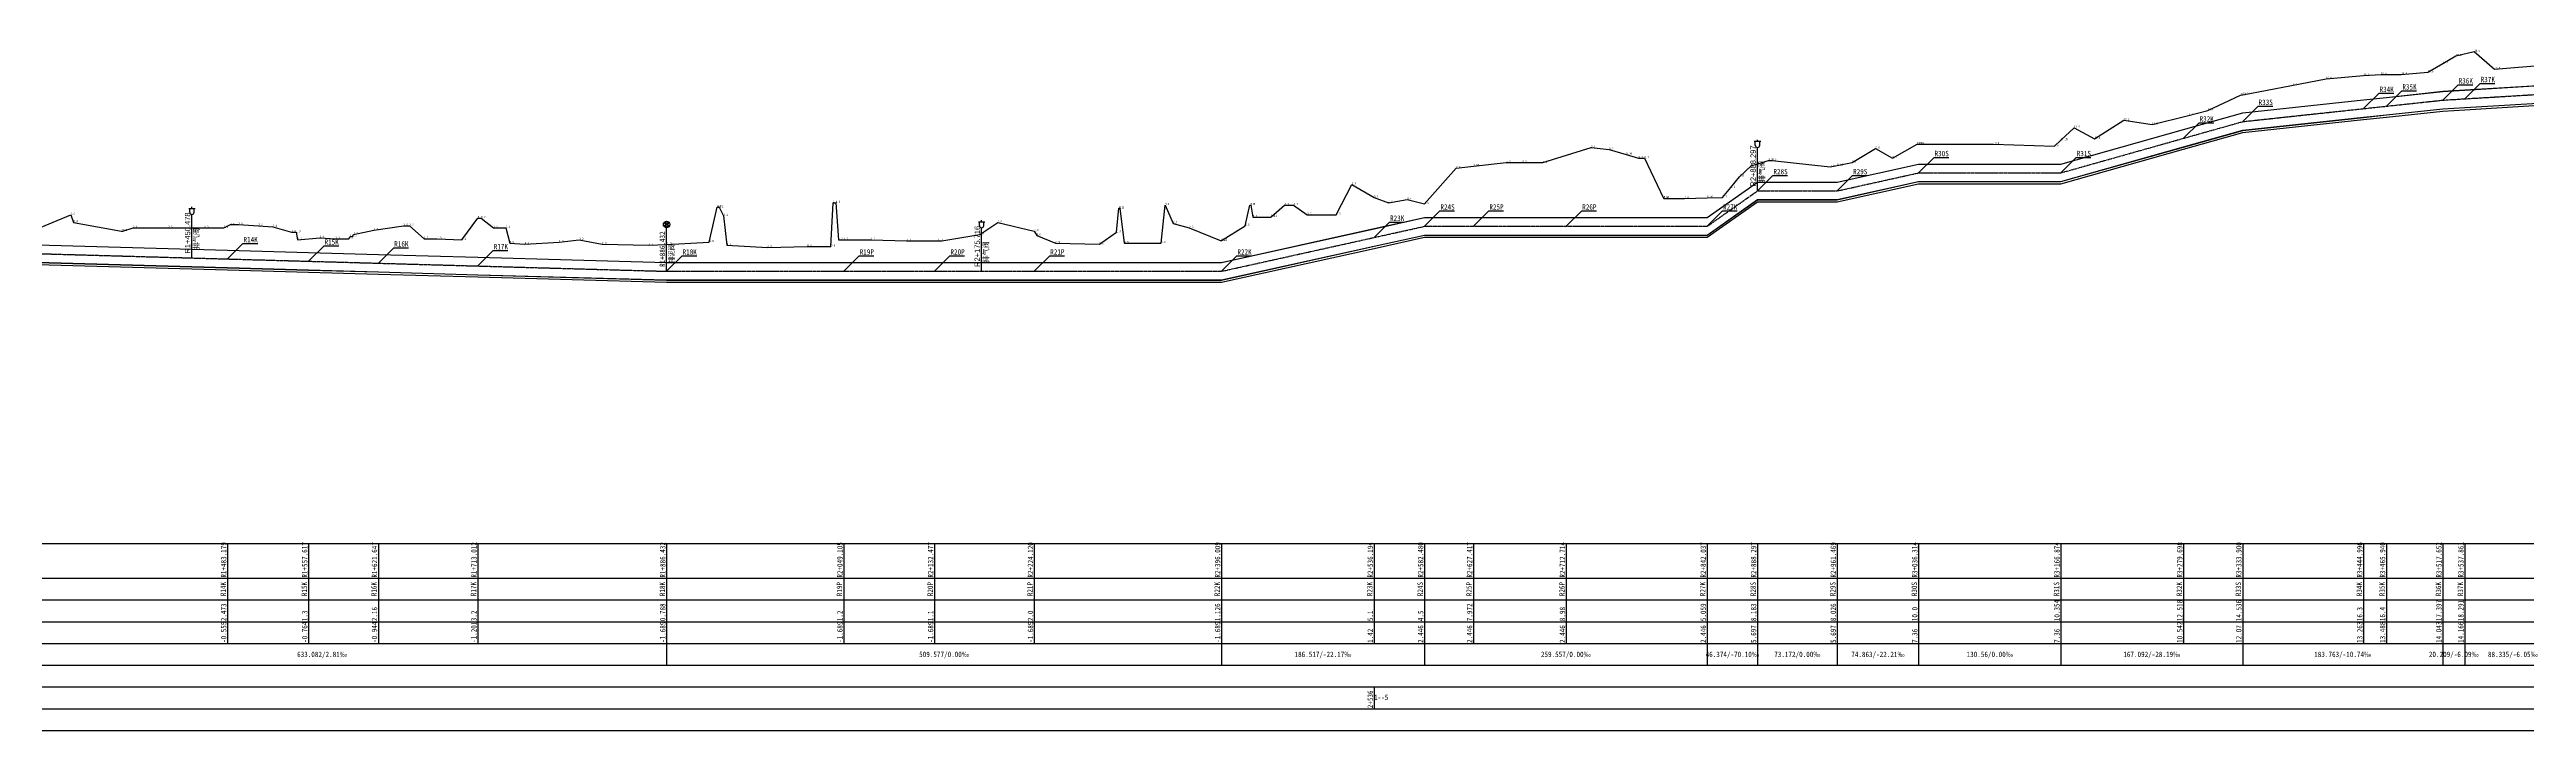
# Model space of a CAD drawing. Extents: x 525858 to 564773, y 2370984 to 2400075.
# Drawn here: x 552240 to 554515, y 2388779 to 2389405 of the extents above; entities that cross this region are included whole.
import ezdxf
from ezdxf.enums import TextEntityAlignment as Align

# ---------------------------------------------------------------- set-up
doc = ezdxf.new("R2010")
doc.units = 0
doc.linetypes.add('CENTER', pattern=[2, 1.25, -0.25, 0.25, -0.25])
for name, color, linetype in [('pipe', 3, 'CONTINUOUS'), ('pipe_cen', 1, 'CENTER'), ('tab', 9, 'CONTINUOUS'), ('地形剖面', 4, 'CONTINUOUS'), ('纵面管线标注', 3, 'CONTINUOUS'), ('附属设施', 2, 'CONTINUOUS')]:
    doc.layers.add(name, color=color, linetype=linetype)
doc.styles.add('HT', font='simhei.ttf', dxfattribs={"width": 0.8})
doc.styles.add('SIMP1', font='simp1.shx', dxfattribs={"width": 0.8, "bigfont": 'hz.shx'})

# ---------------------------------------------------------------- blocks, each defined once
blk = doc.blocks.new('qin排气阀va')
at = {"layer": '附属设施', "linetype": 'Continuous', "lineweight": -3}
for points in [[(-1.5, 22.8), (1.5, 22.8)], [(-1, 21), (-1, 22.8)], [(0, 22.8), (0, 23.55)], [(1, 21), (1, 22.8)], [(0, 0), (0, 20)]]:
    blk.add_lwpolyline(points, dxfattribs=at)
blk.add_arc((0, 21), 1, 180, 0, dxfattribs=at)
at = {"layer": '附属设施', "linetype": 'Continuous', "lineweight": -3, "style": 'SIMP1'}
blk.add_attdef('ZH', text='', height=2.5, rotation=90, dxfattribs=at).set_placement((0, 2), align=Align.BOTTOM_LEFT)
blk.add_attdef('名称', text='', height=2.5, rotation=90, dxfattribs=at).set_placement((1, 4), align=Align.TOP_LEFT)
blk = doc.blocks.new('qin排泥阀vmud')
at = {"layer": '附属设施', "lineweight": -3}
for points in [[(-1.29, 22.2652), (1.29, 22.2652), (-1.29, 20.7348), (1.29, 20.7348), (-1.29, 22.2652)], [(0, 0), (0, 20)]]:
    blk.add_lwpolyline(points, dxfattribs=at)
blk.add_circle((0, 21.5), 1.5, dxfattribs=at)
at = {"layer": '附属设施', "lineweight": -3, "style": 'HT'}
blk.add_attdef('ZH', text='', height=2.5, rotation=89.9999985, dxfattribs=at).set_placement((0, 2), align=Align.BOTTOM_LEFT)
blk.add_attdef('名称', text='', height=2.5, rotation=89.9999985, dxfattribs=at).set_placement((1, 4), align=Align.TOP_LEFT)

msp = doc.modelspace()

# ---------------------------------------------------------------- linework, layer by layer
at = {"layer": 'pipe', "lineweight": -3}
for points in [[(552174.031028, 2389227.23342), (552403.857028, 2389220.77342), (552478.295028, 2389218.68342), (552542.325028, 2389216.88342), (552633.690028, 2389214.31342), (552807.110028, 2389209.43342), (552969.783028, 2389209.43342), (553053.155028, 2389209.43342), (553144.798028, 2389209.43342), (553316.687028, 2389209.43342), (553456.872028, 2389240.52342), (553503.158028, 2389250.78342), (553548.095028, 2389250.78342), (553633.392028, 2389250.78342), (553762.715028, 2389250.78342), (553808.975028, 2389283.29342), (553882.147028, 2389283.29342), (553956.992028, 2389299.92342), (554087.552028, 2389299.92342), (554200.376028, 2389331.74342), (554254.578028, 2389347.02342), (554365.674028, 2389358.95342), (554386.618028, 2389361.20342), (554438.330028, 2389366.75342), (554458.539028, 2389367.98342), (554546.872028, 2389373.32342)], [(552174.031028, 2389227.13342), (552403.857028, 2389220.67342), (552478.295028, 2389218.58342), (552542.325028, 2389216.78342), (552633.690028, 2389214.21342), (552807.110028, 2389209.33342), (552969.783028, 2389209.33342), (553053.155028, 2389209.33342), (553144.798028, 2389209.33342), (553316.687028, 2389209.33342), (553456.872028, 2389240.42342), (553503.158028, 2389250.68342), (553548.095028, 2389250.68342), (553633.392028, 2389250.68342), (553762.715028, 2389250.68342), (553808.975028, 2389283.19342), (553882.147028, 2389283.19342), (553956.992028, 2389299.82342), (554087.552028, 2389299.82342), (554200.376028, 2389331.64342), (554254.578028, 2389346.92342), (554365.674028, 2389358.85342), (554386.618028, 2389361.10342), (554438.330028, 2389366.65342), (554458.539028, 2389367.88342), (554546.872028, 2389373.22342)], [(552174.031028, 2389211.13342), (552403.857028, 2389204.67342), (552478.295028, 2389202.58342), (552542.325028, 2389200.78342), (552633.690028, 2389198.21342), (552807.110028, 2389193.33342), (552969.783028, 2389193.33342), (553053.155028, 2389193.33342), (553144.798028, 2389193.33342), (553316.687028, 2389193.33342), (553456.872028, 2389224.42342), (553503.158028, 2389234.68342), (553548.095028, 2389234.68342), (553633.392028, 2389234.68342), (553762.715028, 2389234.68342), (553808.975028, 2389267.19342), (553882.147028, 2389267.19342), (553956.992028, 2389283.82342), (554087.552028, 2389283.82342), (554200.376028, 2389315.64342), (554254.578028, 2389330.92342), (554365.674028, 2389342.85342), (554386.618028, 2389345.10342), (554438.330028, 2389350.65342), (554458.539028, 2389351.88342), (554546.872028, 2389357.22342)], [(552174.031028, 2389211.03342), (552403.857028, 2389204.57342), (552478.295028, 2389202.48342), (552542.325028, 2389200.68342), (552633.690028, 2389198.11342), (552807.110028, 2389193.23342), (552969.783028, 2389193.23342), (553053.155028, 2389193.23342), (553144.798028, 2389193.23342), (553316.687028, 2389193.23342), (553456.872028, 2389224.32342), (553503.158028, 2389234.58342), (553548.095028, 2389234.58342), (553633.392028, 2389234.58342), (553762.715028, 2389234.58342), (553808.975028, 2389267.09342), (553882.147028, 2389267.09342), (553956.992028, 2389283.72342), (554087.552028, 2389283.72342), (554200.376028, 2389315.54342), (554254.578028, 2389330.82342), (554365.674028, 2389342.75342), (554386.618028, 2389345.00342), (554438.330028, 2389350.55342), (554458.539028, 2389351.78342), (554546.872028, 2389357.12342)], [(552174.031028, 2389209.03342), (552403.857028, 2389202.57342), (552478.295028, 2389200.48342), (552542.325028, 2389198.68342), (552633.690028, 2389196.11342), (552807.110028, 2389191.23342), (552969.783028, 2389191.23342), (553053.155028, 2389191.23342), (553144.798028, 2389191.23342), (553316.687028, 2389191.23342), (553456.872028, 2389222.32342), (553503.158028, 2389232.58342), (553548.095028, 2389232.58342), (553633.392028, 2389232.58342), (553762.715028, 2389232.58342), (553808.975028, 2389265.09342), (553882.147028, 2389265.09342), (553956.992028, 2389281.72342), (554087.552028, 2389281.72342), (554200.376028, 2389313.54342), (554254.578028, 2389328.82342), (554365.674028, 2389340.75342), (554386.618028, 2389343.00342), (554438.330028, 2389348.55342), (554458.539028, 2389349.78342), (554546.872028, 2389355.12342)]]:
    msp.add_lwpolyline(points, dxfattribs=at)
at = {"layer": 'pipe_cen', "lineweight": -3}
msp.add_lwpolyline([(550920.678028, 2389234.86342), (551066.099028, 2389234.86342), (551306.060028, 2389226.76342), (551540.696028, 2389226.76342), (552174.031028, 2389219.13342), (552807.110028, 2389201.33342), (553316.687028, 2389201.33342), (553503.158028, 2389242.68342), (553762.715028, 2389242.68342), (553808.975028, 2389275.19342), (553882.147028, 2389275.19342), (553956.992028, 2389291.82342), (554087.552028, 2389291.82342), (554254.578028, 2389338.92342), (554438.330028, 2389358.65342), (554458.539028, 2389359.88342), (554546.872028, 2389365.22342)], dxfattribs=at)
at = {"layer": 'tab', "lineweight": -3}
for points in [[(550858.678028, 2388951.23342), (563566.812028, 2388951.23342)], [(552403.857028, 2388951.23342), (552403.857028, 2388859.23342)], [(552478.295028, 2388951.23342), (552478.295028, 2388859.23342)], [(552542.325028, 2388951.23342), (552542.325028, 2388859.23342)], [(552633.690028, 2388951.23342), (552633.690028, 2388859.23342)], [(552807.110028, 2388951.23342), (552807.110028, 2388859.23342)], [(552969.783028, 2388951.23342), (552969.783028, 2388859.23342)], [(553053.155028, 2388951.23342), (553053.155028, 2388859.23342)], [(553144.798028, 2388951.23342), (553144.798028, 2388859.23342)], [(553316.687028, 2388951.23342), (553316.687028, 2388859.23342)], [(553456.872028, 2388951.23342), (553456.872028, 2388859.23342)], [(553503.158028, 2388951.23342), (553503.158028, 2388859.23342)], [(553548.095028, 2388951.23342), (553548.095028, 2388859.23342)], [(553633.392028, 2388951.23342), (553633.392028, 2388859.23342)], [(553762.715028, 2388951.23342), (553762.715028, 2388859.23342)], [(553808.975028, 2388951.23342), (553808.975028, 2388859.23342)], [(553882.147028, 2388951.23342), (553882.147028, 2388859.23342)], [(553956.992028, 2388951.23342), (553956.992028, 2388859.23342)], [(554087.552028, 2388951.23342), (554087.552028, 2388859.23342)], [(554200.376028, 2388951.23342), (554200.376028, 2388859.23342)], [(554254.578028, 2388951.23342), (554254.578028, 2388859.23342)], [(554365.674028, 2388951.23342), (554365.674028, 2388859.23342)], [(554386.618028, 2388951.23342), (554386.618028, 2388859.23342)], [(554438.330028, 2388951.23342), (554438.330028, 2388859.23342)], [(554458.539028, 2388951.23342), (554458.539028, 2388859.23342)], [(550858.678028, 2388919.23342), (563566.812028, 2388919.23342)], [(550858.678028, 2388899.23342), (563566.812028, 2388899.23342)], [(550858.678028, 2388879.23342), (563566.812028, 2388879.23342)], [(550858.678028, 2388859.23342), (563566.812028, 2388859.23342)], [(552807.110028, 2388859.23342), (552807.110028, 2388839.23342)], [(553316.687028, 2388859.23342), (553316.687028, 2388839.23342)], [(553503.158028, 2388859.23342), (553503.158028, 2388839.23342)], [(553762.715028, 2388859.23342), (553762.715028, 2388839.23342)], [(553808.975028, 2388859.23342), (553808.975028, 2388839.23342)], [(553882.147028, 2388859.23342), (553882.147028, 2388839.23342)], [(553956.992028, 2388859.23342), (553956.992028, 2388839.23342)], [(554087.552028, 2388859.23342), (554087.552028, 2388839.23342)], [(554254.578028, 2388859.23342), (554254.578028, 2388839.23342)], [(554438.330028, 2388859.23342), (554438.330028, 2388839.23342)], [(554458.539028, 2388859.23342), (554458.539028, 2388839.23342)], [(550858.678028, 2388839.23342), (563566.812028, 2388839.23342)], [(550858.678028, 2388819.23342), (563566.812028, 2388819.23342)], [(553456.872028, 2388819.23342), (553456.872028, 2388799.23342)], [(550858.678028, 2388799.23342), (563566.812028, 2388799.23342)], [(550858.678028, 2388779.23342), (563566.812028, 2388779.23342)]]:
    msp.add_lwpolyline(points, dxfattribs=at)
for points in [[(552174.031028, 2388849.23342, 0, 1, 0), (552177.031028, 2388849.23342, 0, 0, 0), (552470.570528, 2388849.23342, 0, 0, 0)], [(552807.110028, 2388849.23342, 0, 1, 0), (552804.110028, 2388849.23342, 0, 0, 0), (552510.570528, 2388849.23342, 0, 0, 0)], [(552807.110028, 2388849.23342, 0, 1, 0), (552810.110028, 2388849.23342, 0, 0, 0), (553041.898528, 2388849.23342, 0, 0, 0)], [(553316.687028, 2388849.23342, 0, 1, 0), (553313.687028, 2388849.23342, 0, 0, 0), (553081.898528, 2388849.23342, 0, 0, 0)], [(553316.687028, 2388849.23342, 0, 1, 0), (553319.687028, 2388849.23342, 0, 0, 0), (553389.922528, 2388849.23342, 0, 0, 0)], [(553503.158028, 2388849.23342, 0, 1, 0), (553500.158028, 2388849.23342, 0, 0, 0), (553429.922528, 2388849.23342, 0, 0, 0)], [(553503.158028, 2388849.23342, 0, 1, 0), (553506.158028, 2388849.23342, 0, 0, 0), (553612.936528, 2388849.23342, 0, 0, 0)], [(553762.715028, 2388849.23342, 0, 1, 0), (553759.715028, 2388849.23342, 0, 0, 0), (553652.936528, 2388849.23342, 0, 0, 0)], [(553808.975028, 2388849.23342, 0, 1, 0), (553811.975028, 2388849.23342, 0, 0, 0), (553825.561028, 2388849.23342, 0, 0, 0)], [(553882.147028, 2388849.23342, 0, 1, 0), (553879.147028, 2388849.23342, 0, 0, 0), (553865.561028, 2388849.23342, 0, 0, 0)], [(553882.147028, 2388849.23342, 0, 1, 0), (553885.147028, 2388849.23342, 0, 0, 0), (553899.569528, 2388849.23342, 0, 0, 0)], [(553956.992028, 2388849.23342, 0, 1, 0), (553953.992028, 2388849.23342, 0, 0, 0), (553939.569528, 2388849.23342, 0, 0, 0)], [(553956.992028, 2388849.23342, 0, 1, 0), (553959.992028, 2388849.23342, 0, 0, 0), (554002.272028, 2388849.23342, 0, 0, 0)], [(554087.552028, 2388849.23342, 0, 1, 0), (554084.552028, 2388849.23342, 0, 0, 0), (554042.272028, 2388849.23342, 0, 0, 0)], [(554087.552028, 2388849.23342, 0, 1, 0), (554090.552028, 2388849.23342, 0, 0, 0), (554151.065028, 2388849.23342, 0, 0, 0)], [(554254.578028, 2388849.23342, 0, 1, 0), (554251.578028, 2388849.23342, 0, 0, 0), (554191.065028, 2388849.23342, 0, 0, 0)], [(554254.578028, 2388849.23342, 0, 1, 0), (554257.578028, 2388849.23342, 0, 0, 0), (554326.454028, 2388849.23342, 0, 0, 0)], [(554438.330028, 2388849.23342, 0, 1, 0), (554435.330028, 2388849.23342, 0, 0, 0), (554366.454028, 2388849.23342, 0, 0, 0)], [(554458.539028, 2388849.23342, 0, 1, 0), (554461.539028, 2388849.23342, 0, 0, 0), (554482.705528, 2388849.23342, 0, 0, 0)]]:
    msp.add_lwpolyline(points, format="xyseb", dxfattribs=at)
at = {"layer": '地形剖面', "lineweight": -3}
msp.add_lwpolyline([(552223.677028, 2389238.22342), (552259.778028, 2389253.22342), (552262.426028, 2389246.22342), (552306.365028, 2389238.22342), (552307.715028, 2389238.22342), (552317.014028, 2389241.22342), (552349.265028, 2389241.22342), (552382.435028, 2389241.22342), (552400.403028, 2389241.22342), (552406.400028, 2389244.22342), (552413.856028, 2389244.22342), (552432.183028, 2389243.22342), (552445.312028, 2389242.22342), (552462.685028, 2389237.22342), (552466.906028, 2389237.22342), (552468.012028, 2389230.22342), (552488.550028, 2389232.22342), (552503.010028, 2389231.22342), (552515.165028, 2389231.22342), (552516.429028, 2389233.22342), (552518.519028, 2389233.22342), (552519.651028, 2389235.22342), (552538.268028, 2389239.22342), (552565.491028, 2389243.22342), (552570.858028, 2389243.22342), (552584.329028, 2389231.22342), (552596.419028, 2389231.22342), (552619.075028, 2389230.22342), (552633.690028, 2389250.22342), (552636.834028, 2389250.22342), (552647.975028, 2389241.22342), (552659.545028, 2389241.22342), (552662.963028, 2389227.22342), (552676.838028, 2389226.22342), (552708.402028, 2389228.22342), (552726.886028, 2389230.22342), (552747.935028, 2389226.22342), (552790.802028, 2389225.22342), (552807.110028, 2389226.10342), (552807.110028, 2389226.10342), (552807.110028, 2389226.10342), (552846.277028, 2389228.22342), (552853.547028, 2389260.22342), (552855.359028, 2389260.22342), (552859.304028, 2389252.22342), (552862.390028, 2389225.22342), (552899.862028, 2389223.22342), (552936.146028, 2389224.22342), (552958.051028, 2389224.22342), (552959.940028, 2389264.22342), (552962.523028, 2389264.22342), (552964.886028, 2389230.22342), (552969.783028, 2389230.22342), (552994.941028, 2389230.22342), (553027.394028, 2389229.22342), (553053.155028, 2389229.22342), (553059.747028, 2389229.22342), (553094.830028, 2389235.22342), (553111.177028, 2389246.22342), (553144.798028, 2389238.22342), (553144.798028, 2389238.22342), (553146.954028, 2389234.22342), (553164.318028, 2389227.22342), (553204.579028, 2389226.22342), (553220.345028, 2389237.22342), (553222.487028, 2389259.22342), (553223.428028, 2389259.22342), (553227.446028, 2389227.22342), (553261.304028, 2389227.22342), (553264.928028, 2389262.22342), (553272.199028, 2389245.22342), (553287.032028, 2389241.22342), (553316.267028, 2389229.22342), (553316.687028, 2389229.48342), (553316.687028, 2389229.48342), (553316.687028, 2389229.48342), (553316.687028, 2389229.48342), (553338.527028, 2389243.22342), (553342.634028, 2389262.22342), (553343.764028, 2389262.22342), (553345.544028, 2389251.22342), (553362.065028, 2389251.22342), (553362.222028, 2389251.36342), (553374.627028, 2389262.22342), (553382.917028, 2389262.22342), (553395.386028, 2389253.22342), (553422.087028, 2389253.22342), (553436.255028, 2389281.22342), (553456.872028, 2389269.22342), (553456.872028, 2389269.22342), (553469.948028, 2389264.22342), (553487.190028, 2389267.22342), (553503.158028, 2389263.22342), (553503.158028, 2389263.22342), (553503.158028, 2389263.22342), (553503.158028, 2389263.22342), (553503.158028, 2389263.22342), (553532.205028, 2389296.22342), (553548.095028, 2389297.94342), (553578.275028, 2389301.22342), (553593.065028, 2389301.22342), (553611.935028, 2389301.22342), (553656.093028, 2389315.22342), (553672.705028, 2389313.22342), (553688.388028, 2389308.57342), (553699.714028, 2389305.22342), (553705.218028, 2389305.22342), (553722.747028, 2389268.65342), (553722.953028, 2389268.22342), (553742.069028, 2389268.22342), (553762.715028, 2389268.81342), (553762.715028, 2389268.81342), (553762.715028, 2389268.81342), (553762.715028, 2389268.81342), (553776.790028, 2389269.22342), (553784.508028, 2389278.22342), (553792.548028, 2389288.22342), (553803.084028, 2389298.22342), (553808.975028, 2389300.05342), (553808.975028, 2389300.05342), (553808.975028, 2389300.05342), (553808.975028, 2389300.05342), (553819.184028, 2389303.22342), (553822.413028, 2389303.22342), (553875.849028, 2389297.22342), (553882.147028, 2389298.48342), (553882.147028, 2389298.48342), (553882.147028, 2389298.48342), (553882.147028, 2389298.48342), (553895.842028, 2389301.22342), (553917.424028, 2389314.22342), (553932.961028, 2389305.22342), (553955.652028, 2389318.22342), (553956.992028, 2389318.22342), (553956.992028, 2389318.22342), (553956.992028, 2389318.22342), (553956.992028, 2389318.22342), (554025.812028, 2389318.22342), (554081.657028, 2389316.22342), (554087.552028, 2389321.76342), (554087.552028, 2389321.76342), (554087.552028, 2389321.76342), (554087.552028, 2389321.76342), (554099.751028, 2389333.22342), (554118.606028, 2389323.22342), (554145.370028, 2389340.22342), (554171.311028, 2389336.22342), (554203.708028, 2389344.22342), (554222.463028, 2389349.22342), (554252.715028, 2389363.22342), (554254.578028, 2389363.58342), (554254.578028, 2389363.58342), (554254.578028, 2389363.58342), (554254.578028, 2389363.58342), (554299.528028, 2389372.22342), (554331.262028, 2389378.22342), (554365.674028, 2389381.22342), (554381.700028, 2389382.22342), (554400.270028, 2389382.22342), (554424.524028, 2389384.22342), (554438.330028, 2389392.19342), (554438.330028, 2389392.19342), (554438.330028, 2389392.19342), (554438.330028, 2389392.19342), (554450.499028, 2389399.22342), (554467.317028, 2389403.22342), (554485.973028, 2389387.22342), (554533.849028, 2389391.22342)], dxfattribs=at)
at = {"layer": '纵面管线标注', "color": 9, "lineweight": -3}
for points in [[(554365.674028, 2389350.85342), (554379.814028, 2389364.99342), (554393.314028, 2389364.99342)], [(554386.618028, 2389353.10342), (554400.758028, 2389367.24342), (554414.258028, 2389367.24342)], [(554438.330028, 2389358.65342), (554452.470028, 2389372.79342), (554465.970028, 2389372.79342)], [(554458.539028, 2389359.88342), (554472.679028, 2389374.02342), (554486.179028, 2389374.02342)], [(554200.376028, 2389323.64342), (554214.516028, 2389337.78342), (554228.016028, 2389337.78342)], [(554254.578028, 2389338.92342), (554268.718028, 2389353.06342), (554282.218028, 2389353.06342)], [(553808.975028, 2389275.19342), (553823.115028, 2389289.33342), (553836.615028, 2389289.33342)], [(553882.147028, 2389275.19342), (553896.287028, 2389289.33342), (553909.787028, 2389289.33342)], [(553956.992028, 2389291.82342), (553971.132028, 2389305.96342), (553984.632028, 2389305.96342)], [(554087.552028, 2389291.82342), (554101.692028, 2389305.96342), (554115.192028, 2389305.96342)], [(553456.872028, 2389232.42342), (553471.012028, 2389246.56342), (553484.512028, 2389246.56342)], [(553503.158028, 2389242.68342), (553517.298028, 2389256.82342), (553530.798028, 2389256.82342)], [(553548.095028, 2389242.68342), (553562.235028, 2389256.82342), (553575.735028, 2389256.82342)], [(553633.392028, 2389242.68342), (553647.532028, 2389256.82342), (553661.032028, 2389256.82342)], [(553762.715028, 2389242.68342), (553776.855028, 2389256.82342), (553790.355028, 2389256.82342)], [(552403.857028, 2389212.67342), (552417.997028, 2389226.81342), (552431.497028, 2389226.81342)], [(552478.295028, 2389210.58342), (552492.435028, 2389224.72342), (552505.935028, 2389224.72342)], [(552542.325028, 2389208.78342), (552556.465028, 2389222.92342), (552569.965028, 2389222.92342)], [(552633.690028, 2389206.21342), (552647.830028, 2389220.35342), (552661.330028, 2389220.35342)], [(552807.110028, 2389201.33342), (552821.250028, 2389215.47342), (552834.750028, 2389215.47342)], [(552969.783028, 2389201.33342), (552983.923028, 2389215.47342), (552997.423028, 2389215.47342)], [(553053.155028, 2389201.33342), (553067.295028, 2389215.47342), (553080.795028, 2389215.47342)], [(553144.798028, 2389201.33342), (553158.938028, 2389215.47342), (553172.438028, 2389215.47342)], [(553316.687028, 2389201.33342), (553330.827028, 2389215.47342), (553344.327028, 2389215.47342)]]:
    msp.add_lwpolyline(points, dxfattribs=at)

# ---------------------------------------------------------------- block references
at = {"layer": '附属设施', "lineweight": -3, "xscale": 2, "yscale": 2, "zscale": 2}
for p, values in [((553808.975028, 2389275.19342), {'ZH': 'R2+888.297', '名称': '排气阀'}), ((552371.155628, 2389213.590956), {'ZH': 'R1+450.478', '名称': '排气阀'}), ((553096.394428, 2389201.33342), {'ZH': 'R2+175.716', '名称': '排气阀'})]:
    msp.add_blockref('qin排气阀va', p, dxfattribs=at).add_auto_attribs(values)
at = {"layer": '附属设施', "lineweight": -3}
ref = msp.add_blockref('qin排泥阀vmud', (552807.110028, 2389201.33342), dxfattribs=dict(at, xscale=2, yscale=2, zscale=2))
ref.add_attrib('ZH', 'R1+886.432', dxfattribs={"lineweight": -3, "height": 5, "rotation": 89.999998465, "style": 'HT', "width": 0.8}).set_placement((552807.110028, 2389205.33342), align=Align.BOTTOM_LEFT)
ref.add_attrib('名称', '排泥阀', dxfattribs={"lineweight": -3, "height": 5, "rotation": 89.999998465, "style": 'HT', "width": 0.8}).set_placement((552809.110028, 2389209.33342), align=Align.TOP_LEFT)

# ---------------------------------------------------------------- texts
at = {"layer": 'tab', "color": 3, "lineweight": -3, "style": 'HT', "width": 0.8}
for s, p in [('R1+483.179', (552402.757028, 2388919.73342)), ('R1+557.617', (552477.195028, 2388919.73342)), ('R1+621.647', (552541.225028, 2388919.73342)), ('R1+713.012', (552632.590028, 2388919.73342)), ('R1+886.432', (552806.010028, 2388919.73342)), ('R2+049.105', (552968.683028, 2388919.73342)), ('R2+132.477', (553052.055028, 2388919.73342)), ('R2+224.120', (553143.698028, 2388919.73342)), ('R2+396.009', (553315.587028, 2388919.73342)), ('R2+536.194', (553455.772028, 2388919.73342)), ('R2+582.480', (553502.058028, 2388919.73342)), ('R2+627.417', (553546.995028, 2388919.73342)), ('R2+712.714', (553632.292028, 2388919.73342)), ('R2+842.037', (553761.615028, 2388919.73342)), ('R2+888.297', (553807.875028, 2388919.73342)), ('R2+961.469', (553881.047028, 2388919.73342)), ('R3+036.314', (553955.892028, 2388919.73342)), ('R3+166.874', (554086.452028, 2388919.73342)), ('R3+279.698', (554199.276028, 2388919.73342)), ('R3+333.900', (554253.478028, 2388919.73342)), ('R3+444.996', (554364.574028, 2388919.73342)), ('R3+465.940', (554385.518028, 2388919.73342)), ('R3+517.652', (554437.230028, 2388919.73342)), ('R3+537.861', (554457.439028, 2388919.73342)), ('2.473', (552402.757028, 2388879.73342)), ('1.3', (552477.195028, 2388879.73342)), ('2.16', (552541.225028, 2388879.73342)), ('3.2', (552632.590028, 2388879.73342)), ('0.788', (552806.010028, 2388879.73342)), ('1.2', (552968.683028, 2388879.73342)), ('1.1', (553052.055028, 2388879.73342)), ('2.0', (553143.698028, 2388879.73342)), ('1.126', (553315.587028, 2388879.73342)), ('5.1', (553455.772028, 2388879.73342)), ('4.5', (553502.058028, 2388879.73342)), ('7.972', (553546.995028, 2388879.73342)), ('8.98', (553632.292028, 2388879.73342)), ('5.059', (553761.615028, 2388879.73342)), ('8.183', (553807.875028, 2388879.73342)), ('8.026', (553881.047028, 2388879.73342)), ('10.0', (553955.892028, 2388879.73342)), ('10.354', (554086.452028, 2388879.73342)), ('12.518', (554199.276028, 2388879.73342)), ('14.536', (554253.478028, 2388879.73342)), ('16.3', (554364.574028, 2388879.73342)), ('16.4', (554385.518028, 2388879.73342)), ('17.397', (554437.230028, 2388879.73342)), ('18.291', (554457.439028, 2388879.73342)), ('-0.555', (552402.757028, 2388859.73342)), ('-0.764', (552477.195028, 2388859.73342)), ('-0.944', (552541.225028, 2388859.73342)), ('-1.201', (552632.590028, 2388859.73342)), ('-1.689', (552806.010028, 2388859.73342)), ('-1.689', (552968.683028, 2388859.73342)), ('-1.689', (553052.055028, 2388859.73342)), ('-1.689', (553143.698028, 2388859.73342)), ('-1.689', (553315.587028, 2388859.73342)), ('1.42', (553455.772028, 2388859.73342)), ('2.446', (553502.058028, 2388859.73342)), ('2.446', (553546.995028, 2388859.73342)), ('2.446', (553632.292028, 2388859.73342)), ('2.446', (553761.615028, 2388859.73342)), ('5.697', (553807.875028, 2388859.73342)), ('5.697', (553881.047028, 2388859.73342)), ('7.36', (553955.892028, 2388859.73342)), ('7.36', (554086.452028, 2388859.73342)), ('10.542', (554199.276028, 2388859.73342)), ('12.07', (554253.478028, 2388859.73342)), ('13.263', (554364.574028, 2388859.73342)), ('13.488', (554385.518028, 2388859.73342)), ('14.043', (554437.230028, 2388859.73342)), ('14.166', (554457.439028, 2388859.73342)), ('2+536', (553455.772028, 2388799.73342))]:
    msp.add_text(s, height=5, rotation=89.999998453, dxfattribs=at).set_placement(p)
for s, p in [('R14K', (552403.857028, 2388909.23342)), ('R15K', (552478.295028, 2388909.23342)), ('R16K', (552542.325028, 2388909.23342)), ('R17K', (552633.690028, 2388909.23342)), ('R18K', (552807.110028, 2388909.23342)), ('R19P', (552969.783028, 2388909.23342)), ('R20P', (553053.155028, 2388909.23342)), ('R21P', (553144.798028, 2388909.23342)), ('R22K', (553316.687028, 2388909.23342)), ('R23K', (553456.872028, 2388909.23342)), ('R24S', (553503.158028, 2388909.23342)), ('R25P', (553548.095028, 2388909.23342)), ('R26P', (553633.392028, 2388909.23342)), ('R27K', (553762.715028, 2388909.23342)), ('R28S', (553808.975028, 2388909.23342)), ('R29S', (553882.147028, 2388909.23342)), ('R30S', (553956.992028, 2388909.23342)), ('R31S', (554087.552028, 2388909.23342)), ('R32K', (554200.376028, 2388909.23342)), ('R33S', (554254.578028, 2388909.23342)), ('R34K', (554365.674028, 2388909.23342)), ('R35K', (554386.618028, 2388909.23342)), ('R36K', (554438.330028, 2388909.23342)), ('R37K', (554458.539028, 2388909.23342))]:
    msp.add_text(s, height=5, rotation=89.999998453, dxfattribs=at).set_placement(p, align=Align.BOTTOM_CENTER)
for s, p in [('633.082/2.81‰', (552490.570528, 2388849.23342)), ('509.577/0.00‰', (553061.898528, 2388849.23342)), ('186.517/-22.17‰', (553409.922528, 2388849.23342)), ('259.557/0.00‰', (553632.936528, 2388849.23342)), ('46.374/-70.10‰', (553785.845028, 2388849.23342)), ('73.172/0.00‰', (553845.561028, 2388849.23342)), ('74.863/-22.21‰', (553919.569528, 2388849.23342)), ('130.56/0.00‰', (554022.272028, 2388849.23342)), ('167.092/-28.19‰', (554171.065028, 2388849.23342)), ('183.763/-10.74‰', (554346.454028, 2388849.23342)), ('20.209/-6.09‰', (554448.434528, 2388849.23342)), ('88.335/-6.05‰', (554502.705528, 2388849.23342))]:
    msp.add_text(s, height=5, dxfattribs=at).set_placement(p, align=Align.MIDDLE_CENTER)
msp.add_text('1--5', height=5, dxfattribs=at).set_placement((553456.872028, 2388807.23342))
at = {"layer": '地形剖面', "color": 9, "lineweight": -3, "style": 'HT', "width": 0.8}
for s, p in [('18.1', (554450.499028, 2389399.22342)), ('18.5', (554467.317028, 2389403.22342)), ('16.0', (554331.262028, 2389378.22342)), ('16.3', (554365.674028, 2389381.22342)), ('16.4', (554381.700028, 2389382.22342)), ('16.4', (554400.270028, 2389382.22342)), ('16.6', (554424.524028, 2389384.22342)), ('17.4', (554438.330028, 2389392.19342)), ('17.4', (554438.330028, 2389392.19342)), ('17.4', (554438.330028, 2389392.19342)), ('17.4', (554438.330028, 2389392.19342)), ('16.9', (554485.973028, 2389387.22342)), ('14.5', (554252.715028, 2389363.22342)), ('14.54', (554254.578028, 2389363.58342)), ('14.54', (554254.578028, 2389363.58342)), ('14.54', (554254.578028, 2389363.58342)), ('14.54', (554254.578028, 2389363.58342)), ('15.4', (554299.528028, 2389372.22342)), ('11.5', (554099.751028, 2389333.22342)), ('12.2', (554145.370028, 2389340.22342)), ('11.8', (554171.311028, 2389336.22342)), ('12.6', (554203.708028, 2389344.22342)), ('13.1', (554222.463028, 2389349.22342)), ('9.7', (553656.093028, 2389315.22342)), ('9.5', (553672.705028, 2389313.22342)), ('9.04', (553688.388028, 2389308.57342)), ('9.6', (553917.424028, 2389314.22342)), ('10.0', (553955.652028, 2389318.22342)), ('10.0', (553956.992028, 2389318.22342)), ('10.0', (553956.992028, 2389318.22342)), ('10.0', (553956.992028, 2389318.22342)), ('10.0', (553956.992028, 2389318.22342)), ('10.0', (554025.812028, 2389318.22342)), ('9.8', (554081.657028, 2389316.22342)), ('10.35', (554087.552028, 2389321.76342)), ('10.35', (554087.552028, 2389321.76342)), ('10.35', (554087.552028, 2389321.76342)), ('10.35', (554087.552028, 2389321.76342)), ('10.5', (554118.606028, 2389323.22342)), ('7.8', (553532.205028, 2389296.22342)), ('7.97', (553548.095028, 2389297.94342)), ('8.3', (553578.275028, 2389301.22342)), ('8.3', (553593.065028, 2389301.22342)), ('8.3', (553611.935028, 2389301.22342)), ('8.7', (553699.714028, 2389305.22342)), ('8.7', (553705.218028, 2389305.22342)), ('7.0', (553792.548028, 2389288.22342)), ('8.0', (553803.084028, 2389298.22342)), ('8.18', (553808.975028, 2389300.05342)), ('8.18', (553808.975028, 2389300.05342)), ('8.18', (553808.975028, 2389300.05342)), ('8.18', (553808.975028, 2389300.05342)), ('8.5', (553819.184028, 2389303.22342)), ('8.5', (553822.413028, 2389303.22342)), ('7.9', (553875.849028, 2389297.22342)), ('8.03', (553882.147028, 2389298.48342)), ('8.03', (553882.147028, 2389298.48342)), ('8.03', (553882.147028, 2389298.48342)), ('8.03', (553882.147028, 2389298.48342)), ('8.3', (553895.842028, 2389301.22342)), ('8.7', (553932.961028, 2389305.22342)), ('4.6', (552959.940028, 2389264.22342)), ('4.6', (552962.523028, 2389264.22342)), ('4.4', (553264.928028, 2389262.22342)), ('4.4', (553342.634028, 2389262.22342)), ('4.4', (553343.764028, 2389262.22342)), ('4.4', (553374.627028, 2389262.22342)), ('4.4', (553382.917028, 2389262.22342)), ('6.3', (553436.255028, 2389281.22342)), ('5.1', (553456.872028, 2389269.22342)), ('5.1', (553456.872028, 2389269.22342)), ('4.6', (553469.948028, 2389264.22342)), ('4.9', (553487.190028, 2389267.22342)), ('4.5', (553503.158028, 2389263.22342)), ('4.5', (553503.158028, 2389263.22342)), ('4.5', (553503.158028, 2389263.22342)), ('4.5', (553503.158028, 2389263.22342)), ('4.5', (553503.158028, 2389263.22342)), ('5.04', (553722.747028, 2389268.65342)), ('5.0', (553722.953028, 2389268.22342)), ('5.0', (553742.069028, 2389268.22342)), ('5.06', (553762.715028, 2389268.81342)), ('5.06', (553762.715028, 2389268.81342)), ('5.06', (553762.715028, 2389268.81342)), ('5.06', (553762.715028, 2389268.81342)), ('5.1', (553776.790028, 2389269.22342)), ('6.0', (553784.508028, 2389278.22342)), ('3.5', (552259.778028, 2389253.22342)), ('2.8', (552262.426028, 2389246.22342)), ('2.3', (552317.014028, 2389241.22342)), ('2.3', (552349.265028, 2389241.22342)), ('2.3', (552382.435028, 2389241.22342)), ('2.3', (552400.403028, 2389241.22342)), ('2.6', (552406.400028, 2389244.22342)), ('2.6', (552413.856028, 2389244.22342)), ('2.5', (552432.183028, 2389243.22342)), ('2.4', (552445.312028, 2389242.22342)), ('2.1', (552538.268028, 2389239.22342)), ('2.5', (552565.491028, 2389243.22342)), ('2.5', (552570.858028, 2389243.22342)), ('3.2', (552633.690028, 2389250.22342)), ('3.2', (552636.834028, 2389250.22342)), ('2.3', (552647.975028, 2389241.22342)), ('2.3', (552659.545028, 2389241.22342)), ('4.2', (552853.547028, 2389260.22342)), ('4.2', (552855.359028, 2389260.22342)), ('3.4', (552859.304028, 2389252.22342)), ('2.8', (553111.177028, 2389246.22342)), ('4.1', (553222.487028, 2389259.22342)), ('4.1', (553223.428028, 2389259.22342)), ('2.7', (553272.199028, 2389245.22342)), ('2.3', (553287.032028, 2389241.22342)), ('2.5', (553338.527028, 2389243.22342)), ('3.3', (553345.544028, 2389251.22342)), ('3.3', (553362.065028, 2389251.22342)), ('3.31', (553362.222028, 2389251.36342)), ('3.5', (553395.386028, 2389253.22342)), ('3.5', (553422.087028, 2389253.22342)), ('2.0', (552306.365028, 2389238.22342)), ('2.0', (552307.715028, 2389238.22342)), ('1.9', (552462.685028, 2389237.22342)), ('1.9', (552466.906028, 2389237.22342)), ('1.2', (552468.012028, 2389230.22342)), ('1.4', (552488.550028, 2389232.22342)), ('1.3', (552503.010028, 2389231.22342)), ('1.3', (552515.165028, 2389231.22342)), ('1.5', (552516.429028, 2389233.22342)), ('1.5', (552518.519028, 2389233.22342)), ('1.7', (552519.651028, 2389235.22342)), ('1.3', (552584.329028, 2389231.22342)), ('1.3', (552596.419028, 2389231.22342)), ('1.2', (552619.075028, 2389230.22342)), ('0.9', (552662.963028, 2389227.22342)), ('0.8', (552676.838028, 2389226.22342)), ('1.0', (552708.402028, 2389228.22342)), ('1.2', (552726.886028, 2389230.22342)), ('0.8', (552747.935028, 2389226.22342)), ('0.7', (552790.802028, 2389225.22342)), ('0.79', (552807.110028, 2389226.10342)), ('0.79', (552807.110028, 2389226.10342)), ('0.79', (552807.110028, 2389226.10342)), ('1.0', (552846.277028, 2389228.22342)), ('0.7', (552862.390028, 2389225.22342)), ('0.5', (552899.862028, 2389223.22342)), ('0.6', (552936.146028, 2389224.22342)), ('0.6', (552958.051028, 2389224.22342)), ('1.2', (552964.886028, 2389230.22342)), ('1.2', (552969.783028, 2389230.22342)), ('1.2', (552994.941028, 2389230.22342)), ('1.1', (553027.394028, 2389229.22342)), ('1.1', (553053.155028, 2389229.22342)), ('1.1', (553059.747028, 2389229.22342)), ('1.7', (553094.830028, 2389235.22342)), ('2.0', (553144.798028, 2389238.22342)), ('2.0', (553144.798028, 2389238.22342)), ('1.6', (553146.954028, 2389234.22342)), ('0.9', (553164.318028, 2389227.22342)), ('0.8', (553204.579028, 2389226.22342)), ('1.9', (553220.345028, 2389237.22342)), ('0.9', (553227.446028, 2389227.22342)), ('0.9', (553261.304028, 2389227.22342)), ('1.1', (553316.267028, 2389229.22342)), ('1.13', (553316.687028, 2389229.48342)), ('1.13', (553316.687028, 2389229.48342)), ('1.13', (553316.687028, 2389229.48342)), ('1.13', (553316.687028, 2389229.48342))]:
    msp.add_text(s, height=2, dxfattribs=at).set_placement(p)
at = {"layer": '纵面管线标注', "lineweight": -3, "style": 'HT', "width": 0.8}
for s, p in [('R36K', (554452.970028, 2389373.89342)), ('R37K', (554473.179028, 2389375.12342)), ('R33S', (554269.218028, 2389354.16342)), ('R34K', (554380.314028, 2389366.09342)), ('R35K', (554401.258028, 2389368.34342)), ('R32K', (554215.016028, 2389338.88342)), ('R30S', (553971.632028, 2389307.06342)), ('R31S', (554102.192028, 2389307.06342)), ('R28S', (553823.615028, 2389290.43342)), ('R29S', (553896.787028, 2389290.43342)), ('R23K', (553471.512028, 2389247.66342)), ('R24S', (553517.798028, 2389257.92342)), ('R25P', (553562.735028, 2389257.92342)), ('R26P', (553648.032028, 2389257.92342)), ('R27K', (553777.355028, 2389257.92342)), ('R14K', (552418.497028, 2389227.91342)), ('R15K', (552492.935028, 2389225.82342)), ('R16K', (552556.965028, 2389224.02342)), ('R17K', (552648.330028, 2389221.45342)), ('R18K', (552821.750028, 2389216.57342)), ('R19P', (552984.423028, 2389216.57342)), ('R20P', (553067.795028, 2389216.57342)), ('R21P', (553159.438028, 2389216.57342)), ('R22K', (553331.327028, 2389216.57342))]:
    msp.add_text(s, height=5, dxfattribs=at).set_placement(p)

doc.saveas('drawing.dxf')
